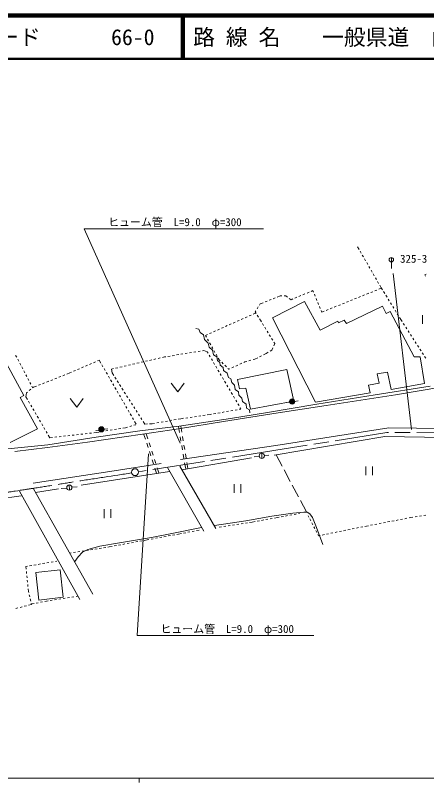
# Model space of a CAD drawing. Units: millimetres, scale not verified. Extents: x 40000 to 680000, y 20000 to 380000.
# Drawn here: x 139546 to 233964, y 204000 to 380000 of the extents above; entities that cross this region are included whole.
import ezdxf
from ezdxf.enums import TextEntityAlignment as Align

# ---------------------------------------------------------------- set-up
doc = ezdxf.new("R2010")
doc.units = ezdxf.units.MM
doc.header["$LTSCALE"] = 1000
doc.linetypes.add('CHAIN', pattern=[18.5, 12, -1.5, 3.5, -1.5])
for name, color, linetype, lineweight in [('M-BGD', 7, 'Continuous', 13), ('M-BMK', 2, 'CHAIN', 13), ('M-BMK-SRVR', 3, 'Continuous', 13), ('M-STR-HTXT', 7, 'Continuous', 13), ('M-STR-STRC', 7, 'Continuous', 13), ('M-TTL', 2, 'Continuous', 140), ('M-TTL-BAND', 7, 'Continuous', 13), ('M-TTL-LINE', 7, 'Continuous', 50)]:
    doc.layers.add(name, color=color, linetype=linetype, lineweight=lineweight)
doc.layers.add('M-TTL-TXT', color=7, linetype='Continuous')
doc.styles.add('ＭＳ ゴシック', font='')
doc.styles.get('ＭＳ ゴシック').set_extended_font_data('MS Gothic')

# ---------------------------------------------------------------- blocks, each defined once
blk = doc.blocks.new('有線柱')
at = {"color": 7, "linetype": 'Continuous', "lineweight": 13}
blk.add_line((0, 0.5), (0, -0.5), dxfattribs=at)
blk.add_circle((0, 0), 0.5, dxfattribs=at)
blk = doc.blocks.new('偏心点・方位点')
at = {"color": 7, "linetype": 'Continuous', "lineweight": 13}
for radius in [1, 0.9, 0.8, 0.7, 0.6, 0.5, 0.4, 0.3, 0.2, 0.1, 0.05]:
    blk.add_circle((0, 0), radius, dxfattribs=at)
blk = doc.blocks.new('田')
at = {"color": 7, "linetype": 'Continuous', "lineweight": 13}
for p, q in [((-0.75, 1), (-0.75, -1)), ((0.75, -1), (0.75, 1))]:
    blk.add_line(p, q, dxfattribs=at)
blk = doc.blocks.new('畑')
at = {"color": 7, "linetype": 'Continuous', "lineweight": 13}
for p, q in [((-1.5, 1), (0, -1)), ((0, -1), (1.5, 1))]:
    blk.add_line(p, q, dxfattribs=at)
blk = doc.blocks.new('道路標識\u3000規制')
at = {"color": 7, "linetype": 'Continuous', "lineweight": 13}
blk.add_line((0, 0), (0, 2.5), dxfattribs=at)
blk.add_circle((0, 2), 0.5, dxfattribs=at)

msp = doc.modelspace()

# ---------------------------------------------------------------- linework, layer by layer
at = {"layer": 'M-BGD'}
for p, q in [((218442, 326317), (218115, 326882)), ((218942, 325452), (218692, 325884)), ((219442, 324586), (219192, 325019)), ((219943, 323720), (219693, 324153)), ((220443, 322854), (220193, 323287)), ((220943, 321988), (220693, 322421)), ((221444, 321122), (221194, 321555)), ((221944, 320257), (221694, 320690)), ((233881, 320634), (233551, 320444)), ((233551, 320444), (233734, 320137)), ((222445, 319391), (222194, 319824)), ((222945, 318525), (222695, 318958)), ((207852, 316870), (207418, 316687)), ((208014, 316477), (207852, 316870)), ((222508, 316991), (222044, 316804)), ((223530, 317401), (222972, 317177)), ((223521, 317528), (223195, 318092)), ((223812, 317057), (223521, 317528)), ((199199, 315193), (198735, 315007)), ((200332, 315646), (199663, 315379)), ((200730, 315663), (200332, 315646)), ((201628, 315700), (201230, 315684)), ((202033, 315386), (201628, 315700)), ((202833, 314765), (202428, 315079)), ((204190, 315334), (203729, 315140)), ((205112, 315720), (204651, 315527)), ((206034, 316107), (205573, 315914)), ((206957, 316494), (206496, 316300)), ((208394, 315552), (208204, 316014)), ((208774, 314627), (208584, 315090)), ((217868, 315127), (217404, 314941)), ((218796, 315500), (218332, 315314)), ((219724, 315873), (219260, 315686)), ((220652, 316245), (220188, 316059)), ((221580, 316618), (221116, 316432)), ((224337, 316205), (224074, 316631)), ((224862, 315354), (224599, 315780)), ((195745, 313811), (195572, 313532)), ((196414, 314079), (195745, 313811)), ((197342, 314450), (196878, 314264)), ((198271, 314821), (197806, 314636)), ((198603, 310605), (205911, 314348)), ((203268, 314947), (202833, 314765)), ((205911, 314348), (209524, 307805)), ((209154, 313702), (208964, 314165)), ((214156, 313637), (213692, 313451)), ((215084, 314010), (214620, 313823)), ((216012, 314382), (215548, 314196)), ((215563, 309302), (223791, 313282)), ((216940, 314755), (216476, 314569)), ((223791, 313282), (224694, 311646)), ((225386, 314503), (225124, 314928)), ((225911, 313652), (225649, 314077)), ((194144, 311468), (194607, 311675)), ((194784, 312255), (194611, 311976)), ((194611, 311976), (194816, 311649)), ((195309, 313106), (195047, 312681)), ((209534, 312777), (209344, 313240)), ((209885, 311922), (209724, 312315)), ((210444, 312146), (209885, 311922)), ((211372, 312519), (210908, 312333)), ((212300, 312892), (211836, 312705)), ((213228, 313264), (212764, 313078)), ((224694, 311646), (225549, 312061)), ((225549, 312061), (231085, 301654)), ((226436, 312800), (226173, 313226)), ((226961, 311949), (226698, 312375)), ((227485, 311098), (227223, 311524)), ((190491, 309839), (190948, 310043)), ((191404, 310247), (191861, 310450)), ((192317, 310654), (192774, 310858)), ((193231, 311061), (193687, 311265)), ((195081, 311225), (195347, 310802)), ((195612, 310378), (195817, 310051)), ((195817, 310051), (196014, 309729)), ((208452, 291284), (198603, 310605)), ((209524, 307805), (213545, 309823)), ((213545, 309823), (213756, 309481)), ((213756, 309481), (215042, 310084)), ((215042, 310084), (215563, 309302)), ((228038, 310201), (227748, 310672)), ((228334, 309745), (228038, 310201)), ((232991, 309247), (233009, 311247)), ((181687, 308001), (180992, 308158)), ((181956, 307238), (181687, 308001)), ((185924, 307803), (186381, 308007)), ((186838, 308211), (187294, 308414)), ((187751, 308618), (188208, 308821)), ((188664, 309025), (189121, 309229)), ((189578, 309432), (190034, 309636)), ((196276, 309302), (196537, 308876)), ((196798, 308450), (197060, 308023)), ((228877, 308905), (228605, 309325)), ((229420, 308065), (229148, 308485)), ((182719, 306745), (181956, 307238)), ((182988, 305646), (182719, 306745)), ((183178, 306579), (183641, 306785)), ((183404, 306180), (183178, 306579)), ((184098, 306989), (184554, 307192)), ((185011, 307396), (185468, 307600)), ((197321, 307597), (197582, 307171)), ((197844, 306745), (198105, 306318)), ((229963, 307226), (229691, 307645)), ((230506, 306386), (230234, 306806)), ((183817, 304839), (182988, 305646)), ((183896, 305309), (183650, 305745)), ((184019, 303920), (183817, 304839)), ((184388, 304439), (184142, 304874)), ((198366, 305892), (198627, 305466)), ((199087, 304717), (198862, 304197)), ((198889, 305039), (199087, 304717)), ((231049, 305546), (230777, 305966)), ((231592, 304706), (231320, 305126)), ((136050, 302842), (141482, 292820)), ((180991, 302812), (180497, 302732)), ((181978, 302971), (181484, 302891)), ((182789, 303102), (182471, 303051)), ((183599, 302819), (182789, 303102)), ((183774, 302522), (183599, 302819)), ((184781, 303202), (184019, 303920)), ((184880, 303568), (184634, 304003)), ((185051, 302104), (184781, 303202)), ((185372, 302698), (185126, 303133)), ((198439, 303219), (198006, 302962)), ((198663, 303738), (198439, 303219)), ((232135, 303867), (231863, 304287)), ((232678, 303027), (232407, 303447)), ((139855, 301559), (139622, 302001)), ((140321, 300674), (140088, 301116)), ((170858, 300977), (170371, 300865)), ((171832, 301201), (171345, 301089)), ((172807, 301425), (172320, 301313)), ((173762, 301645), (173294, 301537)), ((174080, 301696), (173762, 301645)), ((175067, 301856), (174574, 301776)), ((176055, 302015), (175561, 301935)), ((177042, 302174), (176548, 302095)), ((178029, 302334), (177535, 302254)), ((179016, 302493), (178523, 302413)), ((180003, 302652), (179510, 302573)), ((184283, 301661), (184029, 302092)), ((184792, 300800), (184538, 301231)), ((185790, 301700), (185051, 302104)), ((185864, 301827), (185618, 302262)), ((185925, 300848), (185790, 301700)), ((186336, 300993), (186110, 301392)), ((186557, 300776), (186336, 300993)), ((194553, 301155), (194102, 301030)), ((195177, 301467), (194553, 301155)), ((196072, 301914), (195625, 301691)), ((197144, 302450), (196519, 302138)), ((197576, 302707), (197144, 302450)), ((231085, 301654), (232452, 301703)), ((232452, 301703), (233429, 295526)), ((233221, 302187), (232950, 302607)), ((233764, 301348), (233493, 301768)), ((140787, 299789), (140554, 300231)), ((141253, 298904), (141020, 299347)), ((155199, 299340), (154740, 299141)), ((156117, 299736), (155658, 299538)), ((157035, 300133), (156576, 299935)), ((157953, 300530), (157494, 300332)), ((158799, 300896), (158412, 300729)), ((159168, 300257), (158799, 300896)), ((159669, 299392), (159418, 299825)), ((164036, 299408), (163549, 299296)), ((165010, 299632), (164523, 299520)), ((165985, 299856), (165498, 299744)), ((166960, 300080), (166472, 299968)), ((167934, 300304), (167447, 300192)), ((168909, 300529), (168421, 300416)), ((169883, 300753), (169396, 300641)), ((185301, 299940), (185047, 300370)), ((185810, 299079), (185556, 299509)), ((186508, 300377), (185925, 300848)), ((186598, 299749), (186508, 300377)), ((187248, 299211), (186598, 299749)), ((187270, 300075), (186914, 300425)), ((187360, 298538), (187248, 299211)), ((187984, 299374), (187627, 299725)), ((189704, 299340), (189251, 299128)), ((190610, 299763), (190157, 299551)), ((191516, 300186), (191063, 299974)), ((192205, 300507), (191969, 300397)), ((192656, 300631), (192205, 300507)), ((193620, 300897), (193138, 300764)), ((141719, 298019), (141486, 298462)), ((142185, 297135), (141952, 297577)), ((150923, 297534), (150458, 297351)), ((152059, 297982), (151388, 297717)), ((152446, 298149), (152059, 297982)), ((153364, 298546), (152905, 298347)), ((154281, 298943), (153822, 298744)), ((160170, 298526), (159919, 298959)), ((160670, 297661), (160420, 298093)), ((162087, 298960), (161619, 298852)), ((161619, 298852), (161740, 298002)), ((161740, 298002), (162130, 297393)), ((163061, 299184), (162574, 299072)), ((186319, 298218), (186065, 298649)), ((186828, 297357), (186574, 297788)), ((188167, 297910), (187360, 298538)), ((188481, 296969), (188167, 297910)), ((188562, 298807), (188341, 299024)), ((188798, 298917), (188562, 298807)), ((190557, 296469), (201861, 298739)), ((201861, 298739), (203510, 291507)), ((224981, 298163), (222588, 297797)), ((222588, 297797), (223028, 295624)), ((225836, 294208), (224981, 298163)), ((142651, 296250), (142418, 296692)), ((143117, 295365), (142884, 295808)), ((146272, 295700), (145806, 295517)), ((147202, 296067), (146737, 295884)), ((148132, 296434), (147667, 296250)), ((149063, 296801), (148597, 296617)), ((149993, 297167), (149528, 296984)), ((161171, 296795), (160921, 297228)), ((161672, 295929), (161421, 296362)), ((162400, 296972), (162670, 296551)), ((162940, 296131), (163210, 295710)), ((187337, 296497), (187083, 296927)), ((187846, 295636), (187592, 296066)), ((188975, 296632), (188481, 296969)), ((189244, 295780), (188975, 296632)), ((189871, 295175), (189244, 295780)), ((190972, 294296), (190557, 296469)), ((143118, 294219), (142723, 293912)), ((143497, 294645), (143350, 294923)), ((143740, 294703), (143513, 294526)), ((144411, 294967), (143740, 294703)), ((145341, 295334), (144876, 295150)), ((162173, 295064), (161922, 295497)), ((162673, 294198), (162423, 294631)), ((163480, 295289), (163750, 294868)), ((164020, 294447), (164290, 294026)), ((188355, 294775), (188101, 295205)), ((188864, 293914), (188610, 294345)), ((190028, 294188), (189871, 295175)), ((190746, 293650), (190028, 294188)), ((192485, 294515), (190972, 294296)), ((193511, 289632), (192485, 294515)), ((223028, 295624), (220586, 295209)), ((220586, 295209), (220977, 293451)), ((234769, 294933), (222134, 292992)), ((233429, 295526), (225836, 294208)), ((226822, 292968), (237223, 294726)), ((141482, 292820), (140668, 292364)), ((140668, 292364), (144656, 285153)), ((142101, 293428), (141980, 292517)), ((141980, 292517), (142327, 291919)), ((142329, 293605), (142101, 293428)), ((163174, 293333), (162924, 293765)), ((163675, 292467), (163424, 292900)), ((164560, 293605), (164830, 293185)), ((165100, 292764), (165370, 292343)), ((189373, 293054), (189119, 293484)), ((189882, 292193), (189628, 292623)), ((190826, 292880), (190746, 293650)), ((191533, 292163), (190826, 292880)), ((191703, 291405), (191533, 292163)), ((220977, 293451), (208460, 291277)), ((222134, 292992), (208731, 290795)), ((210928, 290477), (226822, 292968)), ((142578, 291487), (142829, 291054)), ((143080, 290622), (143331, 290189)), ((164176, 291602), (163925, 292034)), ((164676, 290736), (164426, 291169)), ((165640, 291922), (165910, 291501)), ((166179, 291080), (166449, 290659)), ((190391, 291332), (190137, 291762)), ((190900, 290471), (190646, 290902)), ((192500, 290787), (191703, 291405)), ((192630, 289870), (192500, 290787)), ((193521, 289639), (203510, 291507)), ((208731, 290795), (196975, 288854)), ((199892, 288817), (210928, 290477)), ((201902, 291161), (202573, 291266)), ((203663, 291454), (204439, 291559)), ((143582, 289757), (143833, 289325)), ((144084, 288892), (144335, 288460)), ((165177, 289870), (164927, 290303)), ((165678, 289005), (165427, 289438)), ((166719, 290238), (166989, 289818)), ((167259, 289397), (167529, 288976)), ((185053, 288591), (185545, 288677)), ((186038, 288764), (186530, 288851)), ((187023, 288937), (187515, 289024)), ((187367, 286815), (199892, 288817)), ((188008, 289110), (188500, 289197)), ((196975, 288854), (188954, 287499)), ((188992, 289284), (189485, 289370)), ((189977, 289457), (190470, 289544)), ((190962, 289630), (191276, 289686)), ((191330, 289744), (191155, 290041)), ((193287, 289502), (192630, 289870)), ((193367, 288864), (193287, 289502)), ((144586, 288027), (144837, 287595)), ((145088, 287163), (145340, 286730)), ((166179, 288139), (165928, 288572)), ((166679, 287274), (166429, 287706)), ((167799, 288555), (168069, 288134)), ((168339, 287713), (168609, 287292)), ((173982, 286846), (174474, 286934)), ((174966, 287022), (175459, 287109)), ((175951, 287197), (176443, 287284)), ((176935, 287372), (177527, 287477)), ((188954, 287499), (177125, 285778)), ((177527, 287477), (178165, 287569)), ((178660, 287641), (179155, 287713)), ((179650, 287784), (180144, 287856)), ((180639, 287927), (181134, 287999)), ((181629, 288070), (182124, 288142)), ((182619, 288213), (183114, 288285)), ((183608, 288356), (184246, 288449)), ((184246, 288449), (184561, 288504)), ((144656, 285153), (138373, 281996)), ((145591, 286298), (145842, 285865)), ((146093, 285433), (146344, 285001)), ((159761, 285108), (160795, 285136)), ((163258, 285149), (163751, 285230)), ((164245, 285310), (164870, 285413)), ((164870, 285413), (165315, 285545)), ((165795, 285687), (166274, 285829)), ((166753, 285971), (167198, 286103)), ((167299, 286202), (166930, 286841)), ((177125, 285778), (168153, 284679)), ((168739, 283934), (176991, 285131)), ((168879, 286871), (169269, 286263)), ((169269, 286263), (169849, 286277)), ((170349, 286289), (170929, 286303)), ((170929, 286303), (171520, 286409)), ((172013, 286496), (172505, 286584)), ((172997, 286671), (173489, 286759)), ((176991, 285131), (187367, 286815)), ((177233, 284285), (176991, 285714)), ((177544, 285800), (177775, 284376)), ((213034, 283506), (225312, 285401)), ((225312, 285401), (239320, 285236)), ((146595, 284568), (146846, 284136)), ((147097, 283703), (147444, 283105)), ((149588, 283348), (150085, 283404)), ((150582, 283460), (151079, 283516)), ((151576, 283572), (152073, 283628)), ((152569, 283685), (153066, 283741)), ((153563, 283797), (154060, 283853)), ((154557, 283909), (155054, 283965)), ((155550, 284021), (156047, 284078)), ((156141, 282127), (168739, 283934)), ((156544, 284134), (157041, 284190)), ((157538, 284246), (158191, 284320)), ((158042, 284786), (158783, 284884)), ((168153, 284679), (158118, 283214)), ((158191, 284320), (158817, 284422)), ((159310, 284503), (159804, 284584)), ((160297, 284664), (160791, 284745)), ((161284, 284826), (161778, 284907)), ((162271, 284987), (162765, 285068)), ((169390, 282798), (169002, 283988)), ((169612, 284037), (169979, 282900)), ((177936, 283389), (178096, 282402)), ((224358, 283370), (198978, 279140)), ((199355, 281363), (213034, 283506)), ((241021, 283114), (224358, 283370)), ((146936, 280882), (156141, 282127)), ((158118, 283214), (147022, 281493)), ((147444, 283105), (148098, 283179)), ((148595, 283235), (149092, 283292)), ((170012, 280897), (169701, 281848)), ((170285, 281949), (170592, 280997)), ((177567, 282314), (177400, 283299)), ((147022, 281493), (136328, 280394)), ((139465, 279979), (146936, 280882)), ((170633, 278996), (170322, 279947)), ((170899, 280045), (171206, 279093)), ((177492, 278150), (199355, 281363)), ((177902, 280342), (177735, 281328)), ((178256, 281415), (178416, 280428)), ((171513, 278142), (171820, 277190)), ((193759, 278536), (177798, 275765)), ((178236, 278370), (178069, 279356)), ((178577, 279441), (178737, 278454)), ((195533, 278850), (194372, 278698)), ((196748, 279045), (197736, 279110)), ((199400, 279161), (200759, 276622)), ((162220, 275513), (172987, 277216)), ((171254, 277095), (170943, 278046)), ((177314, 276629), (185586, 262269)), ((178646, 275956), (178403, 277384)), ((178897, 277467), (179128, 276043)), ((143628, 272681), (162220, 275513)), ((174954, 275390), (154677, 272216)), ((171953, 274955), (171564, 276145)), ((172127, 276238), (172493, 275101)), ((182840, 261665), (174482, 276255)), ((201231, 275740), (202647, 273095)), ((143719, 271405), (157341, 247267)), ((149428, 271386), (144179, 270581)), ((151341, 271561), (150088, 271447)), ((152529, 271740), (153734, 271887)), ((203119, 272214), (204535, 269569)), ((140899, 269826), (134088, 268764)), ((154347, 246031), (140480, 270851)), ((205007, 268687), (206367, 266147)), ((198443, 265089), (203234, 265814)), ((203234, 265814), (205745, 266013)), ((204508, 265712), (204877, 265782)), ((205745, 266013), (206572, 266023)), ((206572, 266023), (207160, 265674)), ((185231, 262978), (192422, 264046)), ((192422, 264046), (198443, 265089)), ((195079, 263989), (195571, 264076)), ((196063, 264163), (196556, 264250)), ((197048, 264338), (197540, 264425)), ((198033, 264512), (198525, 264599)), ((199017, 264686), (199716, 264810)), ((199716, 264810), (200086, 264880)), ((200577, 264972), (201068, 265065)), ((201560, 265157), (202051, 265250)), ((202542, 265342), (203034, 265435)), ((203525, 265527), (204017, 265620)), ((206760, 265235), (206916, 264930)), ((207145, 264485), (207373, 264040)), ((207160, 265674), (207738, 264817)), ((207738, 264817), (208653, 262552)), ((225985, 263980), (226476, 264074)), ((226967, 264168), (227458, 264262)), ((227949, 264356), (228440, 264450)), ((228931, 264544), (229422, 264638)), ((229913, 264733), (230318, 264810)), ((230318, 264810), (230811, 264887)), ((231305, 264964), (231799, 265041)), ((232293, 265118), (232787, 265195)), ((233281, 265272), (233775, 265348)), ((175876, 261256), (182258, 262536)), ((186351, 262624), (186907, 262709)), ((187401, 262785), (187895, 262861)), ((188389, 262936), (188884, 263012)), ((189378, 263088), (189872, 263163)), ((190366, 263239), (190861, 263315)), ((191355, 263390), (191849, 263466)), ((192343, 263542), (192838, 263617)), ((193332, 263693), (193887, 263778)), ((193887, 263778), (194586, 263902)), ((207601, 263595), (207829, 263150)), ((208058, 262705), (208286, 262261)), ((208653, 262552), (210133, 258651)), ((216858, 262192), (217348, 262292)), ((217838, 262391), (218328, 262491)), ((218818, 262591), (219308, 262690)), ((219798, 262790), (220178, 262867)), ((220178, 262867), (220583, 262945)), ((221074, 263039), (221565, 263133)), ((222056, 263227), (222548, 263321)), ((223039, 263415), (223530, 263509)), ((224021, 263603), (224512, 263697)), ((225003, 263792), (225494, 263886)), ((170798, 260247), (175876, 261256)), ((173671, 260402), (174163, 260491)), ((174655, 260579), (175147, 260668)), ((175639, 260757), (176131, 260846)), ((176623, 260935), (177014, 261005)), ((177014, 261005), (177673, 261136)), ((178163, 261234), (178653, 261331)), ((179144, 261429), (179634, 261526)), ((180125, 261624), (180615, 261721)), ((181105, 261819), (181764, 261950)), ((208514, 261816), (208743, 261371)), ((208971, 260926), (209128, 260621)), ((209128, 260621), (209508, 260698)), ((209998, 260798), (210488, 260897)), ((210978, 260997), (211468, 261096)), ((211958, 261196), (212448, 261296)), ((212938, 261395), (213428, 261495)), ((213918, 261594), (214408, 261694)), ((214898, 261794), (215388, 261893)), ((215878, 261993), (216368, 262092)), ((158917, 258266), (163476, 259043)), ((163476, 259043), (170798, 260247)), ((164218, 258663), (164710, 258754)), ((165202, 258846), (165693, 258938)), ((166185, 259029), (166676, 259121)), ((167168, 259212), (167659, 259304)), ((168151, 259396), (168642, 259487)), ((169134, 259579), (169836, 259710)), ((169836, 259710), (170227, 259780)), ((170719, 259869), (171211, 259958)), ((171703, 260047), (172195, 260135)), ((172687, 260224), (173179, 260313)), ((153874, 256946), (154367, 257023)), ((154861, 257101), (155355, 257178)), ((154966, 256861), (156171, 257508)), ((155849, 257256), (156343, 257333)), ((156171, 257508), (158917, 258266)), ((156837, 257411), (157331, 257488)), ((157825, 257566), (158319, 257644)), ((158813, 257721), (159307, 257799)), ((159801, 257876), (160295, 257954)), ((160789, 258031), (161059, 258074)), ((161059, 258074), (161761, 258205)), ((162252, 258296), (162744, 258388)), ((163235, 258479), (163727, 258571)), ((152122, 256670), (152392, 256713)), ((152886, 256790), (153380, 256868)), ((153202, 254728), (153959, 255784)), ((153959, 255784), (154966, 256861)), ((141984, 253595), (142342, 253656)), ((142047, 252960), (141984, 253595)), ((142835, 253740), (143328, 253824)), ((143821, 253908), (144314, 253992)), ((144807, 254076), (145300, 254160)), ((145793, 254244), (146286, 254328)), ((146778, 254412), (147271, 254496)), ((147764, 254580), (148257, 254664)), ((148750, 254748), (149108, 254809)), ((142145, 251965), (142096, 252462)), ((149829, 252849), (144221, 252230)), ((144221, 252230), (144922, 245891)), ((150529, 246510), (149829, 252849)), ((142243, 250969), (142194, 251467)), ((142341, 249974), (142292, 250472)), ((142439, 248979), (142390, 249477)), ((142551, 247847), (142488, 248481)), ((142616, 247583), (142551, 247847)), ((142855, 246612), (142736, 247097)), ((144922, 245891), (150529, 246510)), ((151497, 246398), (151991, 246474)), ((152486, 246551), (152980, 246628)), ((153474, 246705), (153801, 246756)), ((142557, 244703), (143279, 244892)), ((143095, 245641), (142975, 246126)), ((143279, 244892), (143214, 245155)), ((143401, 244995), (143836, 245081)), ((144326, 245179), (144817, 245276)), ((145307, 245374), (145798, 245471)), ((146288, 245568), (146723, 245655)), ((146723, 245655), (147051, 245706)), ((147545, 245783), (148039, 245859)), ((148533, 245936), (149027, 246013)), ((149521, 246090), (150015, 246167)), ((150509, 246244), (151003, 246321)), ((139654, 243947), (140138, 244073)), ((140621, 244199), (141105, 244325)), ((141589, 244451), (142073, 244577))]:
    msp.add_line(p, q, dxfattribs=at)
at = {"layer": 'M-BMK'}
for p, q in [((224833, 284301), (201224, 280541)), ((243681, 284252), (224833, 284301)), ((201224, 280541), (167889, 275302))]:
    msp.add_line(p, q, dxfattribs=at)
msp.add_open_spline([(166181, 275036), (162058, 274397), (157933, 273766), (153811, 273121), (150416, 272589), (147024, 272042), (143630, 271509), (140489, 271017), (137344, 270553), (134206, 270044), (131884, 269668), (129561, 269296), (127247, 268872), (123747, 268231), (120258, 267524), (116773, 266797), (112867, 265982), (108970, 265117), (105079, 264234), (101019, 263312), (96955, 262400), (92920, 261377), (90729, 260821), (88550, 260217), (86377, 259595), (84228, 258980), (82095, 258311), (79956, 257666), (76761, 256703), (73568, 255735), (70374, 254770)], degree=3, knots=[0, 0, 0, 0, 1, 1, 1, 2, 2, 2, 3, 3, 3, 4, 4, 4, 5, 5, 5, 6, 6, 6, 7, 7, 7, 8, 8, 8, 9, 9, 9, 10, 10, 10, 10], dxfattribs=at)
at = {"layer": 'M-BMK-SRVR'}
msp.add_circle((167027, 275217), 800, dxfattribs=at)
at = {"layer": 'M-STR-HTXT'}
for p, q in [((177413, 281844), (155367, 331051)), ((155367, 331051), (196531, 331051)), ((170104, 279407), (167535, 237719)), ((167535, 237719), (208082, 237719))]:
    msp.add_line(p, q, dxfattribs=at)
at = {"layer": 'M-STR-STRC'}
msp.add_line((226250, 320766), (230474, 285020), dxfattribs=at)
at = {"layer": 'M-TTL'}
msp.add_line((680000, 380000), (40000, 380000), dxfattribs=at)
at = {"layer": 'M-TTL-BAND'}
for p, q in [((40000, 205000), (579000, 205000)), ((168000, 205000), (168000, 204000))]:
    msp.add_line(p, q, dxfattribs=at)
at = {"layer": 'M-TTL-LINE'}
for p, q in [((177750, 380000), (177750, 370000)), ((178250, 380000), (178250, 370000)), ((40000, 370000), (680000, 370000))]:
    msp.add_line(p, q, dxfattribs=at)

# ---------------------------------------------------------------- block references
at = {"layer": 'M-BGD', "rotation": 0.65231}
for name, p, xscale, yscale in [('畑', (176833, 294634), 1000, 1000), ('畑', (153657, 291112), 1000, 1000), ('偏心点・方位点', (203090, 291410), 600, 600), ('偏心点・方位点', (159300, 285031), 600, 600), ('有線柱', (196120, 278962), 1200, 1200), ('田', (220773, 275538), 1000, 1000), ('有線柱', (151942, 271687), 1200, 1200), ('田', (190552, 271459), 1000, 1000), ('田', (160703, 265712), 1000, 1000)]:
    msp.add_blockref(name, p, dxfattribs=dict(at, xscale=xscale, yscale=yscale))
at = {"layer": 'M-STR-STRC', "xscale": 1000, "yscale": 1000}
msp.add_blockref('道路標識\u3000規制', (225854, 321936), dxfattribs=at)

# ---------------------------------------------------------------- texts
at = {"layer": 'M-STR-HTXT', "style": 'ＭＳ ゴシック'}
for p in [(160869, 331103), (172871, 237784)]:
    msp.add_text('ヒューム管\u3000L=9.0\u3000φ=300', height=1833, dxfattribs=at).set_placement(p, align=Align.BOTTOM_LEFT)
at = {"layer": 'M-STR-STRC', "style": 'ＭＳ ゴシック'}
msp.add_text('325-3', height=1833, dxfattribs=at).set_placement((227860, 322704), align=Align.BOTTOM_LEFT)
at = {"layer": 'M-TTL-TXT', "style": 'ＭＳ ゴシック'}
for s, p in [('図面コード', (120380, 375000)), ('66-0', (161521, 375000)), ('路 線 名', (180380, 375000)), ('一般県道\u3000山口防府小郡自転車道線', (209969, 375000))]:
    msp.add_text(s, height=3666, dxfattribs=at).set_placement(p, align=Align.MIDDLE_LEFT)

doc.saveas('drawing.dxf')
